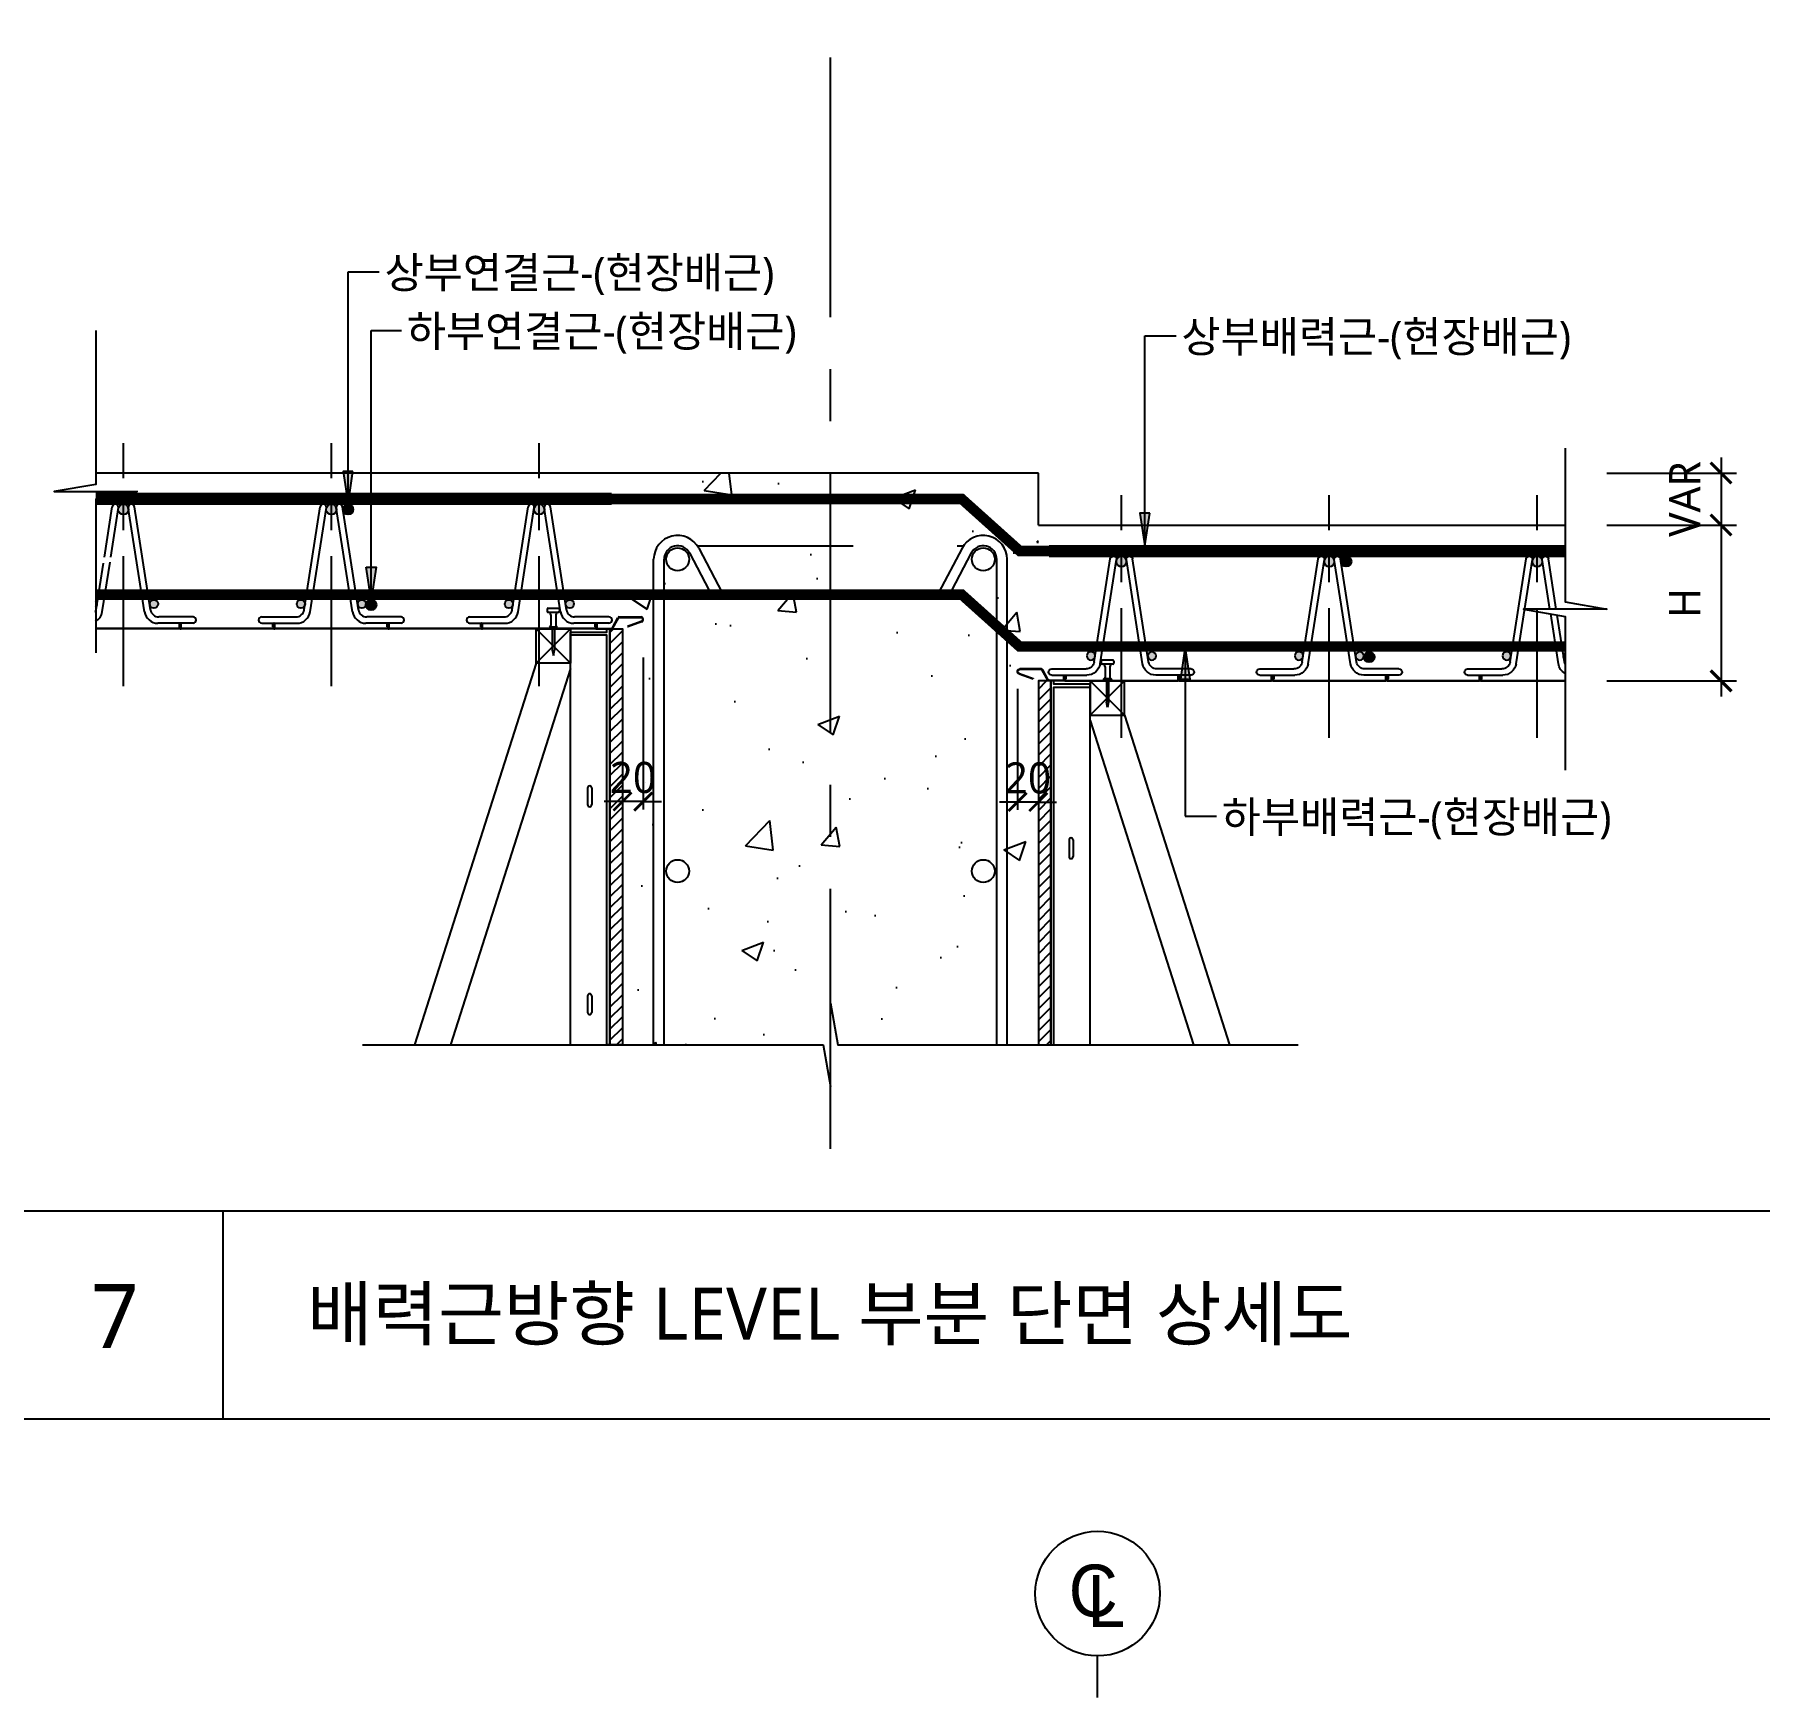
# Model space of a CAD drawing. Extents: x 10983 to 44623, y -18406 to 11294.
# Drawn here: x 14924 to 16583, y -4848 to -3248 of the extents above; entities that cross this region are included whole.
import ezdxf

# ---------------------------------------------------------------- set-up
doc = ezdxf.new("R2010")
doc.units = 0
doc.header["$LTSCALE"] = 100
doc.header["$MEASUREMENT"] = 0
doc.header["$PDMODE"] = 3
doc.header["$PDSIZE"] = 10
for name, pattern in [('CEN', [62, 60, -1, 0, -1]), ('CENTERX2', [4, 2.5, -0.5, 0.5, -0.5]), ('HID', [2.5, 1.5, -1])]:
    doc.linetypes.add(name, pattern=pattern)
doc.layers.get('0').update_dxf_attribs({"linetype": 'CONTINUOUS'})
doc.layers.get('Defpoints').update_dxf_attribs({"color": 165, "linetype": 'CONTINUOUS'})
for name, color, linetype in [('-상부연결근', 4, 'CONTINUOUS'), ('-하부배력근', 3, 'CONTINUOUS'), ('-하부연결근', 4, 'CONTINUOUS'), ('DECK-CEN', 1, 'CEN'), ('DECK-CON', 2, 'CONTINUOUS'), ('DECK-DIM', 255, 'CONTINUOUS'), ('DECK-ETC STEEL', 6, 'CONTINUOUS'), ('DECK-HATCH', 251, 'CONTINUOUS'), ('DECK-LATTICE', 7, 'CONTINUOUS'), ('DECK-MAIN BAR', 2, 'CONTINUOUS'), ('DECK-PG', 4, 'CONTINUOUS'), ('DECK-RC', 251, 'CONTINUOUS'), ('DECK-RC(ETC)', 252, 'CONTINUOUS'), ('DECK-TABLE', 7, 'CONTINUOUS'), ('DECK-TEX1', 6, 'CONTINUOUS'), ('DECK-TEXT', 7, 'CONTINUOUS'), ('DECK-TITLE TEXT', 3, 'CONTINUOUS'), ('DECK-TRANS', 3, 'CONTINUOUS'), ('E2', 7, 'CONTINUOUS')]:
    doc.layers.add(name, color=color, linetype=linetype)
doc.styles.add('SY Panel', font='malgun.ttf')
doc.styles.add('VICON TEXT', font='malgun.ttf')
doc.styles.add('굴림', font='Gulim.ttf')
doc.dimstyles.new('STDECK-DIM', dxfattribs={"dimtxt": 35, "dimasz": 20, "dimexe": 15, "dimexo": 40, "dimgap": 10, "dimtad": 1, "dimdec": 0, "dimtxsty": 'SY Panel', "dimblk": 'ARCHTICK', "dimcen": 2.5, "dimdle": 15, "dimclrd": 7, "dimclre": 7, "dimclrt": 6, "dimadec": 0, "dimazin": 0, "dimtfac": 1, "dimtdec": 0, "dimtmove": 0, "dimatfit": 3, "dimldrblk": 'ARCHTICK', "dimfxl": 1, "dimarcsym": 0})
doc.dimstyles.new('STDECK-DIM 2', dxfattribs={"dimscale": 2.5, "dimtxt": 12, "dimasz": 7, "dimexe": 3, "dimexo": 3, "dimgap": 3, "dimtad": 1, "dimdec": 0, "dimlunit": 6, "dimtxsty": 'VICON TEXT', "dimblk": 'ARCHTICK', "dimcen": 2.5, "dimclrd": 7, "dimclre": 7, "dimclrt": 6, "dimadec": 0, "dimazin": 0, "dimtfac": 1, "dimtdec": 0, "dimtix": 1, "dimtmove": 0, "dimatfit": 3, "dimfxl": 1, "dimarcsym": 0})
pattern_1 = [(45, (-603.847, -5267.392), (-5.303301, 5.303301), [])]

# ---------------------------------------------------------------- blocks, each defined once
blk = doc.blocks.new('_ArchTick')
at = {"color": 0, "linetype": 'ByBlock', "const_width": 0.15}
blk.add_lwpolyline([(-0.5, -0.5), (0.5, 0.5)], dxfattribs=at)
blk = doc.blocks.new('*D293')
at = {"layer": 'DECK-DIM', "color": 7, "lineweight": -2}
for p, q in [((16546.2, -3704.9), (16546.2, -3884.9)), ((16436.2, -3719.9), (16561.2, -3719.9)), ((16436.2, -3869.9), (16561.2, -3869.9))]:
    blk.add_line(p, q, dxfattribs=at)
at = {"layer": 'Defpoints', "color": 0, "ltscale": 0.5}
for p in [(16396.2, -3719.9), (16396.2, -3869.9), (16546.2, -3869.9)]:
    blk.add_point(p, dxfattribs=at)
at = {"layer": 'DECK-DIM', "color": 7, "lineweight": -2, "ltscale": 0.5, "xscale": 20, "yscale": 20, "zscale": 20}
for p, rotation in [((16546.2, -3719.9), 90), ((16546.2, -3869.9), 270)]:
    blk.add_blockref('_ArchTick', p, dxfattribs=dict(at, rotation=rotation))
at = {"layer": 'DECK-DIM', "color": 6, "ltscale": 0.5, "insert": (16511.2, -3794.9), "char_height": 30, "attachment_point": 5, "rotation": 90, "style": 'SY Panel'}
blk.add_mtext('H', dxfattribs=at)
blk = doc.blocks.new('*D294')
at = {"layer": 'DECK-DIM', "color": 7, "lineweight": -2}
for p, q in [((16546.2, -3654.9), (16546.2, -3734.9)), ((16436.2, -3669.9), (16561.2, -3669.9)), ((16436.2, -3719.9), (16561.2, -3719.9))]:
    blk.add_line(p, q, dxfattribs=at)
at = {"layer": 'Defpoints', "color": 0, "ltscale": 0.5}
for p in [(16396.2, -3669.9), (16396.2, -3719.9), (16546.2, -3719.9)]:
    blk.add_point(p, dxfattribs=at)
at = {"layer": 'DECK-DIM', "color": 7, "lineweight": -2, "ltscale": 0.5, "xscale": 20, "yscale": 20, "zscale": 20}
for p, rotation in [((16546.2, -3669.9), 90), ((16546.2, -3719.9), 270)]:
    blk.add_blockref('_ArchTick', p, dxfattribs=dict(at, rotation=rotation))
at = {"layer": 'DECK-DIM', "color": 6, "ltscale": 0.5, "insert": (16511.2, -3694.9), "char_height": 30, "attachment_point": 5, "rotation": 90, "style": 'SY Panel'}
blk.add_mtext('VAR', dxfattribs=at)
blk = doc.blocks.new('*D295')
at = {"layer": 'DECK-DIM', "color": 7, "lineweight": -2}
for p, q in [((15489.5, -3847.4), (15489.5, -3993.5)), ((15509.5, -3847.4), (15509.5, -3993.5)), ((15489.5, -3986), (15472, -3986)), ((15509.5, -3986), (15489.5, -3986)), ((15509.5, -3986), (15527, -3986))]:
    blk.add_line(p, q, dxfattribs=at)
at = {"layer": 'Defpoints', "color": 0, "ltscale": 0.5}
for p in [(15489.5, -3839.9), (15509.5, -3839.9), (15489.5, -3986)]:
    blk.add_point(p, dxfattribs=at)
at = {"layer": 'DECK-DIM', "color": 7, "lineweight": -2, "ltscale": 0.5, "xscale": 17.5, "yscale": 17.5, "zscale": 17.5}
blk.add_blockref('_ArchTick', (15489.5, -3986), dxfattribs=at)
at = {"layer": 'DECK-DIM', "color": 7, "lineweight": -2, "ltscale": 0.5, "xscale": 17.5, "yscale": 17.5, "zscale": 17.5, "rotation": 180}
blk.add_blockref('_ArchTick', (15509.5, -3986), dxfattribs=at)
at = {"layer": 'DECK-DIM', "color": 6, "ltscale": 0.5, "insert": (15499.5, -3963), "char_height": 30, "attachment_point": 5, "style": 'VICON TEXT'}
blk.add_mtext('20', dxfattribs=at)
blk = doc.blocks.new('*D330')
at = {"layer": 'DECK-DIM', "color": 7, "lineweight": -2}
for p, q in [((15869.5, -3877.4), (15869.5, -3993.9)), ((15889.5, -3877.4), (15889.5, -3993.9)), ((15869.5, -3986.4), (15852, -3986.4)), ((15889.5, -3986.4), (15869.5, -3986.4)), ((15889.5, -3986.4), (15907, -3986.4))]:
    blk.add_line(p, q, dxfattribs=at)
at = {"layer": 'Defpoints', "color": 0, "ltscale": 0.5}
for p in [(15869.5, -3869.9), (15889.5, -3869.9), (15869.5, -3986.4)]:
    blk.add_point(p, dxfattribs=at)
at = {"layer": 'DECK-DIM', "color": 7, "lineweight": -2, "ltscale": 0.5, "xscale": 17.5, "yscale": 17.5, "zscale": 17.5}
blk.add_blockref('_ArchTick', (15869.5, -3986.4), dxfattribs=at)
at = {"layer": 'DECK-DIM', "color": 7, "lineweight": -2, "ltscale": 0.5, "xscale": 17.5, "yscale": 17.5, "zscale": 17.5, "rotation": 180}
blk.add_blockref('_ArchTick', (15889.5, -3986.4), dxfattribs=at)
at = {"layer": 'DECK-DIM', "color": 6, "ltscale": 0.5, "insert": (15879.5, -3963.4), "char_height": 30, "attachment_point": 5, "style": 'VICON TEXT'}
blk.add_mtext('20', dxfattribs=at)
blk = doc.blocks.new('tg4')
at = {"layer": 'DECK-MAIN BAR'}
h = blk.add_hatch(color=256, dxfattribs=at)
h.dxf.hatch_style = 1
h.paths.add_polyline_path([(7710.5, 42136.7, 0.414214), (7705.5, 42131.7, 0.414214), (7710.5, 42126.7)])
h.paths.add_polyline_path([(7735.8, 42040.8, 1), (7743.8, 42040.8, 1)])
h.paths.add_polyline_path([(7710.5, 42136.7), (7710.5, 42126.7, 0.414214), (7715.5, 42131.7, 0.414214)])
edge = h.paths.add_edge_path()
edge.add_line((7683.8, 42043.8), (7683.8, 42037.7))
edge.add_arc((7681.2, 42040.7), 4, 310.4298, 409.5702)
h = blk.add_hatch(color=256, dxfattribs=at)
h.dxf.hatch_style = 1
h.paths.add_polyline_path([(7877.2, 42040.7, 1), (7885.2, 42040.7, 1)])
h.paths.add_polyline_path([(7910.5, 42136.7, 0.414214), (7905.5, 42131.7, 0.414214), (7910.5, 42126.7)])
h.paths.add_polyline_path([(7935.8, 42040.8, 1), (7943.8, 42040.8, 1)])
h.paths.add_polyline_path([(7910.5, 42136.7), (7910.5, 42126.7, 0.414214), (7915.5, 42131.7, 0.414214)])
h = blk.add_hatch(color=256, dxfattribs=at)
h.dxf.hatch_style = 1
h.paths.add_polyline_path([(8077.2, 42040.7, 1), (8085.2, 42040.7, 1)])
h.paths.add_polyline_path([(8110.5, 42136.7, 0.414214), (8105.5, 42131.7, 0.414214), (8110.5, 42126.7)])
h.paths.add_polyline_path([(8135.8, 42040.8, 1), (8143.8, 42040.8, 1)])
h.paths.add_polyline_path([(8110.5, 42136.7), (8110.5, 42126.7, 0.414214), (8115.5, 42131.7, 0.414214)])
at = {"layer": 'DECK-CEN', "linetype": 'CENTERX2', "ltscale": 0.5}
for p, q in [((7710.5, 41961.8), (7710.5, 42195.4)), ((7910.5, 41961.8), (7910.5, 42195.4)), ((8110.5, 41961.8), (8110.5, 42195.4))]:
    blk.add_line(p, q, dxfattribs=at)
at = {"layer": 'DECK-LATTICE', "ltscale": 0.5}
for p, q in [((8179.9, 42146.7), (7683.8, 42146.7)), ((8179.9, 42136.7), (7683.8, 42136.7)), ((7692.2, 42085.7), (7699.7, 42134.3)), ((7698.3, 42085.7), (7705.7, 42133.6)), ((7730.8, 42033.2), (7715.2, 42133.6)), ((7736.6, 42035), (7721.2, 42134.3)), ((7884.3, 42035), (7899.7, 42134.3)), ((7890.1, 42033.2), (7905.7, 42133.6)), ((7930.8, 42033.2), (7915.2, 42133.6)), ((7936.6, 42035), (7921.2, 42134.3)), ((8084.3, 42035), (8099.7, 42134.3)), ((8090.1, 42033.2), (8105.7, 42133.6)), ((8130.8, 42033.2), (8115.2, 42133.6)), ((8136.6, 42035), (8121.2, 42134.3)), ((7684.3, 42035), (7691.3, 42080)), ((7690.1, 42033.2), (7697.6, 42081.1)), ((7777.5, 42028.2), (7744.5, 42028.2)), ((7843.5, 42028.2), (7876.4, 42028.2)), ((7977.5, 42028.2), (7944.5, 42028.2)), ((8043.5, 42028.2), (8076.4, 42028.2)), ((8177.5, 42028.2), (8144.5, 42028.2)), ((7777.5, 42022.2), (7743.7, 42022.2)), ((7843.5, 42022.2), (7877.3, 42022.2)), ((7977.5, 42022.2), (7943.7, 42022.2)), ((8043.5, 42022.2), (8077.3, 42022.2)), ((8177.5, 42022.2), (8143.7, 42022.2))]:
    blk.add_line(p, q, dxfattribs=at)
for centre, radius, start, end in [((7702.7, 42133.7), 3.01, 349.5852, 169.9415), ((7718.2, 42133.7), 3.01, 10.0585, 190.4148), ((7902.7, 42133.7), 3.01, 349.5852, 169.9415), ((7918.2, 42133.7), 3.01, 10.0585, 190.4148), ((8102.7, 42133.7), 3.01, 349.5852, 169.9415), ((8118.2, 42133.7), 3.01, 10.0585, 190.4148), ((7676.4, 42036.2), 8, 336.4782, 351.1777), ((7677.3, 42035.2), 13, 299.8906, 351.1777), ((7743.7, 42035.2), 13, 188.8223, 270), ((7744.5, 42036.2), 8, 188.8223, 270), ((7777.5, 42025.2), 3, 270, 90), ((7843.5, 42025.2), 3, 90, 270), ((7876.4, 42036.2), 8, 270, 351.1777), ((7877.3, 42035.2), 13, 270, 351.1777), ((7943.7, 42035.2), 13, 188.8223, 270), ((7944.5, 42036.2), 8, 188.8223, 270), ((7977.5, 42025.2), 3, 270, 90), ((8043.5, 42025.2), 3, 90, 270), ((8076.4, 42036.2), 8, 270, 351.1777), ((8077.3, 42035.2), 13, 270, 351.1777), ((8143.7, 42035.2), 13, 188.8223, 270), ((8144.5, 42036.2), 8, 188.8223, 270), ((8177.5, 42025.2), 3, 270, 90)]:
    blk.add_arc(centre, radius, start, end, dxfattribs=at)
at = {"layer": 'DECK-MAIN BAR', "ltscale": 0.5}
for centre, radius in [((7710.5, 42131.7), 5), ((7910.5, 42131.7), 5), ((8110.5, 42131.7), 5), ((7739.8, 42040.8), 4), ((7881.2, 42040.7), 4), ((7939.8, 42040.8), 4), ((8081.2, 42040.7), 4), ((8139.8, 42040.8), 4)]:
    blk.add_circle(centre, radius, dxfattribs=at)
blk.add_arc((7681.2, 42040.7), 4, 310.4298, 49.5702, dxfattribs=at)
at = {"layer": 'DECK-PG'}
for p, q in [((8187.4, 42028.2), (8208.1, 42028.2)), ((7764, 42021.2), (7764, 42018.7)), ((7764.5, 42018.7), (7764.5, 42021.2)), ((7765, 42021.2), (7765, 42017.5)), ((7765, 42018.7), (7765, 42020.7)), ((7765.5, 42021.2), (7765.5, 42017.2)), ((7766, 42017.5), (7766, 42021.2)), ((7854, 42021.2), (7854, 42018.7)), ((7854.5, 42018.7), (7854.5, 42021.2)), ((7855, 42021.2), (7855, 42017.5)), ((7855, 42018.7), (7855, 42020.7)), ((7855.5, 42021.2), (7855.5, 42017.2)), ((7856, 42017.5), (7856, 42021.2)), ((7964, 42021.2), (7964, 42018.7)), ((7964.5, 42018.7), (7964.5, 42021.2)), ((7965, 42021.2), (7965, 42017.5)), ((7965, 42018.7), (7965, 42020.7)), ((7965.5, 42021.2), (7965.5, 42017.2)), ((7966, 42017.5), (7966, 42021.2)), ((8054, 42021.2), (8054, 42018.7)), ((8054.5, 42018.7), (8054.5, 42021.2)), ((8055, 42021.2), (8055, 42017.5)), ((8055, 42018.7), (8055, 42020.7)), ((8055.5, 42021.2), (8055.5, 42017.2)), ((8056, 42017.5), (8056, 42021.2)), ((8164, 42021.2), (8164, 42018.7)), ((8164.5, 42018.7), (8164.5, 42021.2)), ((8165, 42021.2), (8165, 42017.5)), ((8165, 42018.7), (8165, 42020.7)), ((8165.5, 42021.2), (8165.5, 42017.2)), ((8166, 42017.5), (8166, 42021.2)), ((8166, 42016.7), (8179.9, 42016.7)), ((8166.2, 42017.2), (8179.9, 42017.2)), ((8180.8, 42017.8), (8186.1, 42027.5)), ((8181.3, 42017.5), (8186.6, 42027.2)), ((8187.4, 42027.7), (8208.1, 42027.7)), ((8208.7, 42023.9), (8195.4, 42019.1)), ((8208.6, 42023.9), (8195.4, 42019.1)), ((8195.4, 42019.1), (8195.5, 42018.6)), ((8208.9, 42023.5), (8195.5, 42018.6))]:
    blk.add_line(p, q, dxfattribs=at)
at = {"layer": 'DECK-PG', "ltscale": 0.5}
for p, q in [((7764.7, 42017.2), (7683.8, 42017.2)), ((7765, 42016.7), (7683.8, 42016.7)), ((7855, 42016.7), (7766, 42016.7)), ((7854.7, 42017.2), (7766.2, 42017.2)), ((7965, 42016.7), (7856, 42016.7)), ((7964.7, 42017.2), (7856.2, 42017.2)), ((8055, 42016.7), (7966, 42016.7)), ((8054.7, 42017.2), (7966.2, 42017.2)), ((8165, 42016.7), (8056, 42016.7)), ((8164.7, 42017.2), (8056.2, 42017.2))]:
    blk.add_line(p, q, dxfattribs=at)
at = {"layer": 'DECK-PG'}
for centre, radius, start, end in [((8187.4, 42026.8), 1.46, 90, 151.3895), ((8208.1, 42025.8), 2.46, 290, 90), ((7765, 42021.2), 1, 0, 180), ((7765, 42021.2), 1, 0, 180), ((7764.5, 42018.7), 0.5, 180, 0), ((7765, 42021.2), 0.5, 0, 180), ((7764.7, 42017.5), 0.25, 270, 0), ((7765, 42017.2), 0.5, 270, 0), ((7766, 42017.2), 0.5, 180, 270), ((7766.2, 42017.5), 0.25, 180, 270), ((7855, 42021.2), 1, 0, 180), ((7855, 42021.2), 1, 0, 180), ((7854.5, 42018.7), 0.5, 180, 0), ((7855, 42021.2), 0.5, 0, 180), ((7854.7, 42017.5), 0.25, 270, 0), ((7855, 42017.2), 0.5, 270, 0), ((7856, 42017.2), 0.5, 180, 270), ((7856.2, 42017.5), 0.25, 180, 270), ((7965, 42021.2), 1, 0, 180), ((7965, 42021.2), 1, 0, 180), ((7964.5, 42018.7), 0.5, 180, 0), ((7965, 42021.2), 0.5, 0, 180), ((7964.7, 42017.5), 0.25, 270, 0), ((7965, 42017.2), 0.5, 270, 0), ((7966, 42017.2), 0.5, 180, 270), ((7966.2, 42017.5), 0.25, 180, 270), ((8055, 42021.2), 1, 0, 180), ((8055, 42021.2), 1, 0, 180), ((8054.5, 42018.7), 0.5, 180, 0), ((8055, 42021.2), 0.5, 0, 180), ((8054.7, 42017.5), 0.25, 270, 0), ((8055, 42017.2), 0.5, 270, 0), ((8056, 42017.2), 0.5, 180, 270), ((8056.2, 42017.5), 0.25, 180, 270), ((8165, 42021.2), 1, 0, 180), ((8165, 42021.2), 1, 0, 180), ((8164.5, 42018.7), 0.5, 180, 0), ((8165, 42021.2), 0.5, 0, 180), ((8164.7, 42017.5), 0.25, 270, 0), ((8165, 42017.2), 0.5, 270, 0), ((8166, 42017.2), 0.5, 180, 270), ((8166.2, 42017.5), 0.25, 180, 270), ((8179.9, 42018.3), 1.05, 270, 331.3895), ((8179.9, 42018.3), 1.55, 270, 331.3895), ((8187.4, 42026.8), 0.955, 90, 151.3895), ((8208.1, 42025.8), 1.96, 290, 90)]:
    blk.add_arc(centre, radius, start, end, dxfattribs=at)

msp = doc.modelspace()

# ---------------------------------------------------------------- hatches: boundary and pattern name
at = {"layer": '-상부연결근', "linetype": 'ByBlock'}
h = msp.add_hatch(color=0, dxfattribs=at)
h.paths.add_polyline_path([(15230.3, -3668.4), (15225.6, -3668.4), (15225.6, -3699.9)])
h.paths.add_polyline_path([(15225.6, -3668.4), (15220.9, -3668.4), (15225.6, -3699.9)])
at = {"layer": '-상부연결근'}
h = msp.add_hatch(color=256, dxfattribs=at)
h.dxf.hatch_style = 1
h.paths.add_polyline_path([(15230.6, -3704.9, 1), (15220.6, -3704.9, 1)])
h = msp.add_hatch(color=256, dxfattribs=at)
h.dxf.hatch_style = 1
h.paths.add_polyline_path([(16190.6, -3754.9, 1), (16180.6, -3754.9, 1)])
at = {"layer": '-하부배력근', "linetype": 'ByBlock'}
h = msp.add_hatch(color=0, dxfattribs=at)
h.paths.add_polyline_path([(16026.1, -3868.3), (16030.8, -3868.3), (16030.8, -3836.9)])
h.paths.add_polyline_path([(16030.8, -3868.3), (16035.5, -3868.3), (16030.8, -3836.9)])
at = {"layer": '-하부연결근', "linetype": 'ByBlock'}
h = msp.add_hatch(color=0, dxfattribs=at)
h.paths.add_polyline_path([(15247.8, -3791.8), (15247.8, -3760.4), (15243.1, -3760.4)])
h.paths.add_polyline_path([(15247.8, -3791.8), (15252.5, -3760.4), (15247.8, -3760.4)])
at = {"layer": '-하부연결근'}
h = msp.add_hatch(color=256, dxfattribs=at)
h.dxf.hatch_style = 1
h.paths.add_polyline_path([(15252.8, -3796.8, 1), (15242.8, -3796.8, 1)])
h = msp.add_hatch(color=256, dxfattribs=at)
h.dxf.hatch_style = 1
h.paths.add_polyline_path([(16212.8, -3846.9, 1), (16202.8, -3846.9, 1)])
at = {"linetype": 'ByBlock'}
h = msp.add_hatch(color=256, dxfattribs=at)
h.paths.add_polyline_path([(15996.7, -3708.4), (15992, -3708.4), (15992, -3739.9)])
h.paths.add_polyline_path([(15992, -3708.4), (15987.2, -3708.4), (15992, -3739.9)])
at = {"layer": 'DECK-HATCH'}
h = msp.add_hatch(dxfattribs=at)
h.set_pattern_fill('AR-CONC', color=256, scale=30, style=0)
h.set_pattern_definition([(50, (-603.85, -5267.4), (215.178, -18.8256), [22.5, -247.5]), (355, (-603.85, -5267.4), (-41.6254, 225.6576), [18, -198]), (100.4514, (-585.92, -5268.96), (173.5527, 206.832), [19.122, -210.3426]), (46.1842, (-603.85, -5207.4), (320.1724, -49.6558), [33.75, -371.25]), (96.6356, (-577.17, -5211.53), (280.3986, 292.2356), [28.683, -315.514]), (351.1842, (-603.85, -5207.4), (280.3986, 292.2356), [27, -297]), (21, (-573.85, -5222.4), (179.0721, -120.7857), [22.5, -247.5]), (326, (-573.85, -5222.4), (72.9946, 217.545), [18, -198]), (71.4514, (-558.92, -5232.46), (252.0667, 96.7593), [19.122, -210.3426]), (37.5, (-603.85, -5267.39), (3.64796, 99.86816), [0, -195.6, 0, -201, 0, -198.75]), (7.5, (-603.85, -5267.39), (78.92086, 118.3235), [0, -114.6, 0, -191.1, 0, -75.75]), (327.5, (-670.75, -5267.39), (160.14673, -6.76646), [0, -75, 0, -234, 0, -310.5]), (317.5, (-700.75, -5267.39), (174.9559, 30.0315), [0, -97.5, 0, -155.4, 0, -220.5])])
h.paths.add_polyline_path([(15689.5, -3669.9), (15489.5, -3669.9), (15489.5, -4220), (15682.4, -4220), (15689.5, -4260), (15689.5, -4180)])
h.paths.add_polyline_path([(15889.5, -3669.9), (15689.5, -3669.9), (15689.5, -4180), (15696.5, -4220), (15889.5, -4220)])
h = msp.add_hatch(dxfattribs=at)
h.set_pattern_fill('ANSI31', color=256, scale=60, style=0)
h.set_pattern_definition(pattern_1)
h.paths.add_polyline_path([(15489.5, -3819.9), (15477.5, -3819.9), (15477.5, -4220), (15489.5, -4220)])
h.paths.add_polyline_path([(15470.2, -3938.5), (15528.8, -3938.5), (15528.8, -3983.5), (15470.2, -3983.5)], flags=9)
h = msp.add_hatch(dxfattribs=at)
h.set_pattern_fill('ANSI31', color=256, scale=60, style=0)
h.set_pattern_definition(pattern_1)
h.paths.add_polyline_path([(15901.5, -3869.9), (15889.5, -3869.9), (15889.5, -4003.6), (15901.5, -4003.6)])
h.paths.add_polyline_path([(15901.5, -4003.6), (15889.5, -4003.6), (15889.5, -4220), (15901.5, -4220)])
h.paths.add_polyline_path([(15848.7, -3996), (15909.7, -3996), (15909.7, -3925.5), (15848.7, -3925.5)], flags=9)

# ---------------------------------------------------------------- linework, layer by layer
at = {"layer": '-상부연결근', "color": 0, "linetype": 'ByBlock'}
for p, q in [((15225.6, -3476.2), (15255.6, -3476.2)), ((15225.6, -3699.9), (15225.6, -3476.2))]:
    msp.add_line(p, q, dxfattribs=at)
msp.add_lwpolyline([(15230.3, -3668.4), (15220.9, -3668.4), (15225.6, -3699.9), (15230.3, -3668.4)], dxfattribs=at)
at = {"layer": '-상부연결근'}
for centre in [(15225.6, -3704.9), (16185.6, -3754.9)]:
    msp.add_circle(centre, 5, dxfattribs=at)
at = {"layer": '-하부배력근', "color": 0, "linetype": 'ByBlock'}
for p, q in [((16030.8, -3836.9), (16030.8, -4000)), ((16030.8, -4000), (16060.8, -4000))]:
    msp.add_line(p, q, dxfattribs=at)
at = {"layer": '-하부배력근', "ltscale": 0.5, "const_width": 10}
msp.add_lwpolyline([(14982.8, -3786.9), (15815.9, -3786.9), (15871.6, -3836.9), (16396.2, -3836.9)], dxfattribs=at)
at = {"layer": '-하부배력근', "color": 0, "linetype": 'ByBlock'}
msp.add_lwpolyline([(16026.1, -3868.3), (16035.5, -3868.3), (16030.8, -3836.9), (16026.1, -3868.3)], dxfattribs=at)
at = {"layer": '-하부연결근', "color": 0, "linetype": 'ByBlock'}
for p, q in [((15247.8, -3532.6), (15277, -3532.6)), ((15247.8, -3791.8), (15247.8, -3532.6))]:
    msp.add_line(p, q, dxfattribs=at)
msp.add_lwpolyline([(15243.1, -3760.4), (15252.5, -3760.4), (15247.8, -3791.8), (15243.1, -3760.4)], dxfattribs=at)
at = {"layer": '-하부연결근'}
for centre in [(15247.8, -3796.8), (16207.8, -3846.9)]:
    msp.add_circle(centre, 5, dxfattribs=at)
at = {"linetype": 'ByBlock'}
for p, q in [((15992, -3739.9), (15992, -3537.9)), ((15992, -3537.9), (16022, -3537.9))]:
    msp.add_line(p, q, dxfattribs=at)
msp.add_lwpolyline([(15996.7, -3708.4), (15987.2, -3708.4), (15992, -3739.9), (15996.7, -3708.4)], dxfattribs=at)
at = {"layer": 'DECK-CEN', "linetype": 'CENTERX2'}
msp.add_line((15689.5, -4320), (15689.5, -3248), dxfattribs=at)
at = {"layer": 'DECK-CON'}
for p, q in [((15889.5, -3669.9), (14982.8, -3669.9)), ((15889.5, -3719.9), (15889.5, -3669.9)), ((15889.5, -3719.9), (16396.2, -3719.9))]:
    msp.add_line(p, q, dxfattribs=at)
for points in [[(14982.8, -3532.8), (14982.8, -3680.8), (14942.8, -3687.8), (15022.8, -3687.8), (14982.8, -3694.9), (14982.8, -3842.8)], [(16396.2, -3645.9), (16396.2, -3793.8), (16436.2, -3800.9), (16356.2, -3800.9), (16396.2, -3807.9), (16396.2, -3955.9)], [(15239.5, -4220), (15682.4, -4220), (15689.5, -4260), (15689.5, -4180), (15696.5, -4220), (16139.5, -4220)]]:
    msp.add_lwpolyline(points, dxfattribs=at)
for points in [[(15477.5, -3819.9), (15489.5, -3819.9), (15489.5, -4220), (15477.5, -4220)], [(15901.5, -3869.9), (15889.5, -3869.9), (15889.5, -4220), (15901.5, -4220)]]:
    msp.add_lwpolyline(points, close=True, dxfattribs=at)
at = {"layer": 'DECK-ETC STEEL'}
for points in [[(15474.5, -3819.9), (15477.5, -3819.9), (15477.5, -4220), (15474.5, -4220), (15474.5, -3825.9), (15439.5, -3825.9), (15439.5, -3822.9), (15474.5, -3822.9), (15474.5, -3819.9), (15477.5, -3819.9)], [(15904.5, -3869.9), (15901.5, -3869.9), (15901.5, -4220), (15904.5, -4220), (15904.5, -3875.9), (15939.5, -3875.9), (15939.5, -3872.9), (15904.5, -3872.9), (15904.5, -3869.9), (15901.5, -3869.9)]]:
    msp.add_lwpolyline(points, dxfattribs=at)
at = {"layer": 'DECK-RC'}
for p, q in [((15554, -3746.8), (15576.5, -3789.8)), ((15562.9, -3742.2), (15585.3, -3785.2)), ((15816.1, -3742.2), (15793.6, -3785.2)), ((15825, -3746.8), (15802.5, -3789.8)), ((15519.5, -4220), (15519.5, -3752.9)), ((15529.5, -4220), (15529.5, -3752.9)), ((15849.5, -4220), (15849.5, -3752.9)), ((15859.5, -4220), (15859.5, -3752.9)), ((15576.5, -3789.8), (15585.3, -3785.2)), ((15802.5, -3789.8), (15793.6, -3785.2))]:
    msp.add_line(p, q, dxfattribs=at)
at = {"layer": 'DECK-RC', "linetype": 'HID'}
msp.add_line((15561.4, -3739.9), (15817.5, -3739.9), dxfattribs=at)
at = {"layer": 'DECK-RC'}
for centre in [(15542.5, -3752.9), (15836.5, -3752.9), (15542.5, -4052.9), (15836.5, -4052.9)]:
    msp.add_circle(centre, 11, dxfattribs=at)
for centre, radius, start, end in [((15542.5, -3752.9), 23, 27.5898, 180), ((15836.5, -3752.9), 23, 0, 152.4102), ((15542.5, -3752.9), 13, 27.5824, 180), ((15836.5, -3752.9), 13, 0, 152.4176)]:
    msp.add_arc(centre, radius, start, end, dxfattribs=at)
at = {"layer": 'DECK-RC(ETC)'}
for p, q in [((15417, -3800.9), (15417, -3802.9)), ((15418, -3799.9), (15428, -3799.9)), ((15418, -3803.9), (15428, -3803.9)), ((15420.7, -3806.2), (15420.7, -3816.6)), ((15425.3, -3806.2), (15425.3, -3816.6)), ((15429, -3800.9), (15429, -3802.9)), ((15439.5, -3852.9), (15406.5, -3819.9)), ((15406.5, -3852.9), (15439.5, -3819.9)), ((15419, -3818.5), (15419, -3819.3)), ((15419.6, -3817.9), (15420.1, -3817.9)), ((15419.6, -3819.9), (15426.4, -3819.9)), ((15420.1, -3817.9), (15425.9, -3817.9)), ((15422, -3817.9), (15424, -3817.9)), ((15422, -3819.9), (15422, -3840.4)), ((15424, -3819.9), (15424, -3840.4)), ((15425.9, -3817.9), (15426.4, -3817.9)), ((15427, -3818.5), (15427, -3819.3)), ((15439.5, -4220), (15439.5, -3825.9)), ((15422, -3840.4), (15423, -3845.4)), ((15423, -3845.4), (15424, -3840.4)), ((15406.5, -3852.9), (15289.5, -4220)), ((15439.5, -3858), (15324.1, -4220)), ((15950, -3850.9), (15950, -3852.9)), ((15961, -3849.9), (15951, -3849.9)), ((15961, -3853.9), (15951, -3853.9)), ((15953.7, -3856.2), (15953.7, -3866.6)), ((15958.3, -3856.2), (15958.3, -3866.6)), ((15962, -3850.9), (15962, -3852.9)), ((15939.5, -3902.9), (15972.5, -3869.9)), ((15972.5, -3902.9), (15939.5, -3869.9)), ((15939.5, -4220), (15939.5, -3875.9)), ((15952, -3868.5), (15952, -3869.3)), ((15953.1, -3867.9), (15952.6, -3867.9)), ((15959.4, -3869.9), (15952.6, -3869.9)), ((15958.9, -3867.9), (15953.1, -3867.9)), ((15957, -3867.9), (15955, -3867.9)), ((15955, -3869.9), (15955, -3890.4)), ((15957, -3869.9), (15957, -3890.4)), ((15959.4, -3867.9), (15958.9, -3867.9)), ((15960, -3868.5), (15960, -3869.3)), ((15956, -3895.4), (15955, -3890.4)), ((15957, -3890.4), (15956, -3895.4)), ((15939.5, -3908), (16038.9, -4220)), ((15972.5, -3902.9), (16073.5, -4220)), ((15456, -3972.9), (15456, -3988.9)), ((15460, -3972.9), (15460, -3988.9)), ((15919, -4022.9), (15919, -4038.9)), ((15923, -4022.9), (15923, -4038.9)), ((15456, -4172.9), (15456, -4188.9)), ((15460, -4172.9), (15460, -4188.9))]:
    msp.add_line(p, q, dxfattribs=at)
for points in [[(15406.5, -3819.9), (15439.5, -3819.9), (15439.5, -3852.9), (15406.5, -3852.9), (15406.5, -3819.9)], [(15972.5, -3869.9), (15939.5, -3869.9), (15939.5, -3902.9), (15972.5, -3902.9), (15972.5, -3869.9)]]:
    msp.add_lwpolyline(points, dxfattribs=at)
for centre, radius, start, end in [((15418, -3800.9), 1, 90, 180), ((15418, -3802.9), 1, 180, 270), ((15417.9, -3806.6), 2.75, 7.7709, 89.4479), ((15428, -3806.6), 2.75, 90.5521, 172.2291), ((15428, -3800.9), 1, 0, 90), ((15428, -3802.9), 1, 270, 0), ((15419.6, -3818.5), 0.6, 90, 180), ((15419.6, -3819.3), 0.6, 180, 270), ((15419.3, -3816.5), 1.39, 281.7725, 355.1369), ((15426.7, -3816.5), 1.39, 184.8631, 258.2275), ((15426.4, -3818.5), 0.6, 0, 90), ((15426.4, -3819.3), 0.6, 270, 0), ((15951, -3850.9), 1, 90, 180), ((15951, -3852.9), 1, 180, 270), ((15950.9, -3856.6), 2.75, 7.7709, 89.4479), ((15961, -3856.6), 2.75, 90.5521, 172.2291), ((15961, -3850.9), 1, 0, 90), ((15961, -3852.9), 1, 270, 0), ((15952.6, -3868.5), 0.6, 90, 180), ((15952.6, -3869.3), 0.6, 180, 270), ((15952.3, -3866.5), 1.39, 281.7725, 355.1369), ((15959.7, -3866.5), 1.39, 184.8631, 258.2275), ((15959.4, -3868.5), 0.6, 0, 90), ((15959.4, -3869.3), 0.6, 270, 0), ((15458, -3972.9), 2, 0, 180), ((15458, -3972.9), 2, 0, 180), ((15458, -3988.9), 2, 180, 0), ((15921, -4022.9), 2, 0, 180), ((15921, -4022.9), 2, 0, 180), ((15921, -4038.9), 2, 180, 0), ((15458, -4172.9), 2, 0, 180), ((15458, -4172.9), 2, 0, 180), ((15458, -4188.9), 2, 180, 0)]:
    msp.add_arc(centre, radius, start, end, dxfattribs=at)
at = {"layer": 'DECK-TABLE', "ltscale": 0.5}
for p, q in [((18305.1, -4380.1), (11505.1, -4380.1)), ((15105.1, -4380.1), (15105.1, -4580.1)), ((18305.1, -4580.1), (11505.1, -4580.1))]:
    msp.add_line(p, q, dxfattribs=at)
at = {"layer": 'DECK-TRANS', "ltscale": 0.5, "const_width": 10}
msp.add_lwpolyline([(14982.8, -3694.9), (15815.9, -3694.9), (15871.6, -3744.9), (16396.2, -3744.9)], dxfattribs=at)
at = {"layer": 'E2', "linetype": 'ByBlock'}
msp.add_line((15946.5, -4848), (15946.5, -4808), dxfattribs=at)
msp.add_circle((15946.5, -4748), 60, dxfattribs=at)

# ---------------------------------------------------------------- block references
at = {"layer": 'DECK-LATTICE'}
msp.add_blockref('tg4', (7299, -45836.6), dxfattribs=at)
at = {"layer": 'DECK-LATTICE', "xscale": -1}
msp.add_blockref('tg4', (24079.9, -45886.6), dxfattribs=at)

# ---------------------------------------------------------------- texts
at = {"layer": '-상부연결근', "color": 0, "style": 'VICON TEXT'}
msp.add_text('상부연결근-(현장배근)', height=30, dxfattribs=at).set_placement((15260.7, -3492))
at = {"layer": '-하부배력근', "color": 0, "style": 'VICON TEXT'}
msp.add_text('하부배력근-(현장배근)', height=30, dxfattribs=at).set_placement((16065.9, -4015.8))
at = {"layer": '-하부연결근', "color": 0, "style": 'VICON TEXT'}
msp.add_text('하부연결근-(현장배근)', height=30, dxfattribs=at).set_placement((15282.1, -3548.4))
at = {"layer": 'DECK-TEX1', "color": 6, "linetype": 'ByBlock', "style": '굴림'}
for s, p in [('C', (15918.7, -4770.1)), ('L', (15936.7, -4780.1))]:
    msp.add_text(s, height=50, dxfattribs=at).set_placement(p)
at = {"layer": 'DECK-TEXT', "style": 'VICON TEXT'}
msp.add_text('상부배력근-(현장배근)', height=30, dxfattribs=at).set_placement((16027.1, -3553.7))
at = {"layer": 'DECK-TITLE TEXT', "color": 3, "style": 'VICON TEXT'}
for s, height, p in [('배력근방향 LEVEL 부분 단면 상세도', 50.257, (15186.1, -4503.8)), ('7', 61.4, (14978.4, -4511.6))]:
    msp.add_text(s, height=height, dxfattribs=at).set_placement(p)

# ---------------------------------------------------------------- dimensions: what is measured, and where the dimension line sits
at = {"layer": 'DECK-DIM'}
dim = msp.add_linear_dim(base=(16546.2, -3719.9), p1=(16396.2, -3669.9), p2=(16396.2, -3719.9), angle=90, text='VAR', dimstyle='STDECK-DIM', override={"dimtxt": 30, "dimgap": 20}, dxfattribs=at)
dim.commit()
dim.dimension.update_dxf_attribs({"geometry": '*D294', "text_midpoint": (16546.2, -3694.9), "dimtype": 160})
dim = msp.add_linear_dim(base=(16546.2, -3869.9), p1=(16396.2, -3719.9), p2=(16396.2, -3869.9), angle=90, text='H', dimstyle='STDECK-DIM', override={"dimtxt": 30, "dimgap": 20}, dxfattribs=at)
dim.commit()
dim.dimension.update_dxf_attribs({"geometry": '*D293', "text_midpoint": (16511.2, -3794.9)})
dim = msp.add_linear_dim(base=(15489.5, -3986), p1=(15509.5, -3839.9), p2=(15489.5, -3839.9), angle=180, dimstyle='STDECK-DIM 2', dxfattribs=at)
dim.commit()
dim.dimension.update_dxf_attribs({"geometry": '*D295', "text_midpoint": (15499.5, -3963)})
dim = msp.add_linear_dim(base=(15869.5, -3986.4), p1=(15889.5, -3869.9), p2=(15869.5, -3869.9), dimstyle='STDECK-DIM 2', dxfattribs=at)
dim.commit()
dim.dimension.update_dxf_attribs({"geometry": '*D330', "text_midpoint": (15879.5, -3963.4)})

doc.saveas('drawing.dxf')
